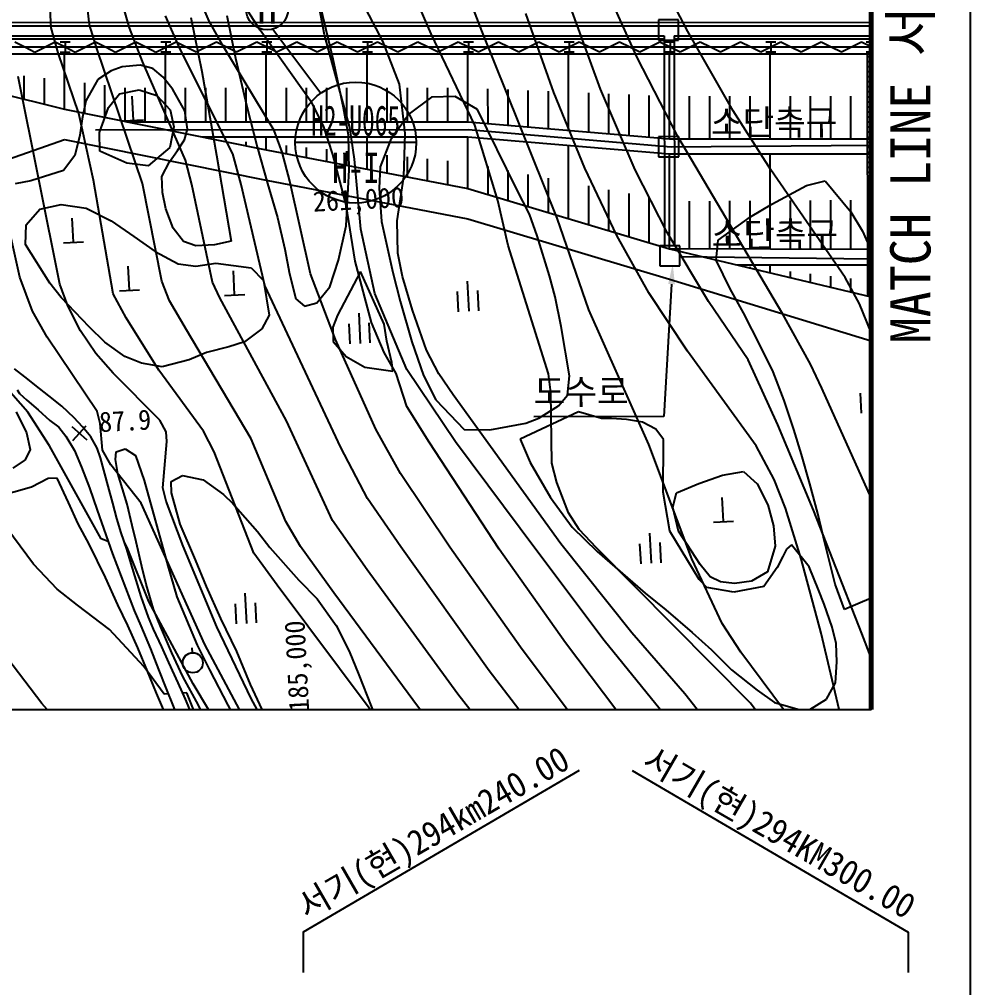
# Model space of a CAD drawing. Header units: millimetres. Extents: x 10470 to 11266, y 1103 to 1809.
# Drawn here: x 11171.5 to 11265.9, y 1363.4 to 1459.4 of the extents above; entities that cross this region are included whole.
import ezdxf
from ezdxf.enums import TextEntityAlignment as Align
from ezdxf.xclip import XClip

# ---------------------------------------------------------------- set-up
doc = ezdxf.new("R2010")
doc.units = ezdxf.units.MM
doc.header["$LTSCALE"] = 10
doc.header["$MEASUREMENT"] = 0
doc.header["$XCLIPFRAME"] = 2
doc.linetypes.add('A-CENTR01', pattern=[2, 1.25, -0.25, 0.25, -0.25])
for name, color, linetype in [('TN-MACL', 6, 'A-CENTR01'), ('TN-MANH', 4, 'Continuous'), ('TZ-BASE', 253, 'Continuous'), ('TZ-LEAL', 1, 'Continuous'), ('TZ-LEAT', 3, 'Continuous')]:
    doc.layers.add(name, color=color, linetype=linetype)
doc.layers.add('TX-PAPR', color=2, linetype='Continuous', plot=False)
doc.styles.add('GR', font='GulimChe.ttf')
doc.styles.add('HANA', font='GulimChe.ttf')
doc.styles.add('굴림체', font='GulimChe.ttf')

# ---------------------------------------------------------------- blocks, each defined once
blk = doc.blocks.new('JD-DHFDCHG54DXG3XF')
at = {"layer": 'TZ-BASE'}
for p, q in [((645.78, -8.082, 96), (642.853, 7.089, 96)), ((661.373, -7.7, 99), (657.542, 2.567, 99)), ((622.459, -7.099, 91), (621.657, 0.089, 91)), ((656.374, -7.991, 98), (652.768, 0.301, 98)), ((618.665, -7.399, 90), (618.329, -0.432, 90)), ((651.563, -8.712, 97), (647.981, -1.846, 97)), ((634.342, -6.727, 94), (632.94, -3.434, 94)), ((639.404, -7.634, 95), (637.545, -4.751, 95)), ((676.755, -10.29, 102), (673.928, -3.972, 102)), ((626.436, -7.392, 92), (625.831, -5.359, 92)), ((646.639, -10.519, 96.048), (645.452, -5.51, 96.048)), ((681.82, -7.762, 103), (680.288, -4.864, 103)), ((631.453, -9.527, 93), (630.004, -6.212, 93)), ((632.539, -6.371, 93.062), (632.877, -8.159, 93.062)), ((636.11, -6.182, 96.048), (636.948, -10.417, 96.048)), ((668.536, -13.81, 100), (665.745, -5.991, 100)), ((673.16, -13.47, 101), (670.36, -5.789, 101)), ((680.901, -6.614), (678.901, -6.617)), ((678.901, -6.617), (678.904, -8.617)), ((680.904, -8.614), (680.901, -6.614)), ((700, -6.884), (494.349, -6.895)), ((591.514, -7.195), (700, -7.191)), ((619.357, -9.882, 90), (618.665, -7.399, 90)), ((623.191, -9.463, 91), (622.459, -7.099, 91)), ((627.741, -10.728, 92), (626.436, -7.392, 92)), ((635.807, -9.322, 94), (634.342, -6.727, 94)), ((644.527, -14.841, 95), (639.404, -7.634, 95)), ((591.514, -8.195), (679.477, -8.192)), ((591.514, -8.495), (679.477, -8.492)), ((632.877, -8.159, 93.062), (633.629, -11.716, 93.062)), ((648.306, -17.281, 96), (645.78, -8.082, 96)), ((660.688, -17.057, 98), (656.374, -7.991, 98)), ((668.846, -26.258, 99), (661.373, -7.7, 99)), ((678.904, -8.617), (680.904, -8.614)), ((679.477, -8.192), (679.511, -29.011)), ((680.477, -8.192), (700, -8.191)), ((680.477, -8.192), (680.511, -29.009)), ((680.477, -8.492), (700, -8.491)), ((686.328, -15.628, 103), (681.82, -7.762, 103)), ((615.055, -8.799), (616.055, -9.299)), ((616.055, -9.299), (617.055, -9.798)), ((617.055, -9.798), (619.055, -8.798)), ((619.055, -8.798), (620.055, -9.298)), ((619.555, -8.798), (620.555, -8.798)), ((620.055, -8.798), (620.055, -9.798)), ((620.055, -9.298), (621.055, -9.797)), ((621.055, -9.797), (623.055, -8.797)), ((623.055, -8.797), (624.055, -9.297)), ((627.732, -22.826, 91), (623.191, -9.463, 91)), ((624.055, -9.297), (625.055, -9.797)), ((625.055, -9.797), (627.055, -8.796)), ((627.055, -8.796), (628.055, -9.296)), ((628.055, -9.296), (629.055, -9.796)), ((629.055, -9.796), (631.055, -8.795)), ((629.555, -8.795), (630.555, -8.795)), ((630.055, -8.795), (630.055, -9.795)), ((631.055, -8.795), (632.055, -9.295)), ((636.704, -19.883, 93), (631.453, -9.527, 93)), ((632.055, -9.295), (633.055, -9.795)), ((633.055, -9.795), (635.055, -8.794)), ((635.055, -8.794), (636.055, -9.294)), ((640.776, -17.581, 94), (635.807, -9.322, 94)), ((636.055, -9.294), (637.055, -9.794)), ((637.055, -9.794), (639.055, -8.793)), ((639.055, -8.793), (640.055, -9.293)), ((639.555, -8.793), (640.555, -8.793)), ((640.055, -8.793), (640.055, -9.793)), ((640.055, -9.293), (641.055, -9.793)), ((641.055, -9.793), (643.055, -8.792)), ((643.055, -8.792), (644.055, -9.292)), ((644.055, -9.292), (645.055, -9.792)), ((645.055, -9.792), (647.055, -8.791)), ((647.055, -8.791), (648.055, -9.291)), ((648.055, -9.291), (649.055, -9.791)), ((649.055, -9.791), (651.055, -8.79)), ((649.555, -8.791), (650.555, -8.791)), ((650.055, -8.791), (650.055, -9.791)), ((651.055, -8.79), (652.055, -9.29)), ((653.23, -12.977, 97), (651.563, -8.712, 97)), ((652.055, -9.29), (653.055, -9.79)), ((653.055, -9.79), (655.055, -8.789)), ((655.055, -8.789), (656.055, -9.289)), ((656.055, -9.289), (657.055, -9.789)), ((657.055, -9.789), (659.055, -8.789)), ((659.055, -8.789), (660.055, -9.288)), ((659.555, -8.788), (660.555, -8.788)), ((660.055, -8.788), (660.055, -9.788)), ((660.055, -9.288), (661.055, -9.788)), ((661.055, -9.788), (663.055, -8.788)), ((663.055, -8.788), (664.055, -9.287)), ((664.055, -9.287), (665.055, -9.787)), ((665.055, -9.787), (667.055, -8.787)), ((667.055, -8.787), (668.055, -9.286)), ((668.055, -9.286), (669.055, -9.786)), ((669.055, -9.786), (671.055, -8.786)), ((669.555, -8.786), (670.555, -8.786)), ((670.055, -8.786), (670.055, -9.786)), ((671.055, -8.786), (672.055, -9.285)), ((672.055, -9.285), (673.055, -9.785)), ((673.055, -9.785), (675.055, -8.785)), ((675.055, -8.785), (676.055, -9.285)), ((676.055, -9.285), (677.055, -9.784)), ((677.055, -9.784), (679.055, -8.784)), ((679.055, -8.784), (680.055, -9.284)), ((679.555, -8.784), (680.555, -8.783)), ((680.055, -8.784), (680.055, -9.784)), ((680.055, -9.284), (681.055, -9.783)), ((681.055, -9.783), (683.055, -8.783)), ((683.055, -8.783), (684.055, -9.283)), ((684.055, -9.283), (685.055, -9.782)), ((685.055, -9.782), (687.055, -8.782)), ((687.055, -8.782), (688.055, -9.282)), ((688.055, -9.282), (689.055, -9.781)), ((689.055, -9.781), (691.055, -8.781)), ((689.555, -8.781), (690.555, -8.781)), ((690.055, -8.781), (690.055, -9.781)), ((691.055, -8.781), (692.055, -9.281)), ((692.055, -9.281), (693.055, -9.781)), ((693.055, -9.781), (695.055, -8.78)), ((695.055, -8.78), (696.055, -9.28)), ((696.055, -9.28), (697.055, -9.78)), ((697.055, -9.78), (699.055, -8.779)), ((699.055, -8.779), (700.055, -9.279)), ((699.495, -8.779), (700, -8.779)), ((699.995, -8.779), (699.995, -9.779)), ((598.884, -9.995), (700, -9.986)), ((600.001, -10.465), (620.001, -15.474)), ((621.401, -15.902, 90), (619.357, -9.882, 90)), ((619.555, -9.798), (620.555, -9.798)), ((620.001, -15.474), (620, -9.994)), ((629.555, -9.795), (630.555, -9.795)), ((630.001, -16.724), (630, -9.994)), ((636.948, -10.417, 96.048), (638.081, -15.2, 96.048)), ((639.555, -9.793), (640.555, -9.793)), ((640.001, -16.723), (640, -9.993)), ((647.678, -15.319, 96.048), (646.639, -10.519, 96.048)), ((649.555, -9.791), (650.555, -9.791)), ((650.001, -16.723), (650, -9.993)), ((659.555, -9.788), (660.555, -9.788)), ((660.001, -16.723), (660, -9.993)), ((669.555, -9.786), (670.555, -9.786)), ((670.001, -17.557), (670, -9.992)), ((680.846, -18.186, 102), (676.755, -10.29, 102)), ((679.555, -9.784), (680.555, -9.783)), ((680.001, -18.392), (680, -9.992)), ((689.555, -9.781), (690.555, -9.781)), ((690.001, -18.392), (690, -9.992)), ((699.495, -9.779), (700, -9.779)), ((699.594, -9.991), (699.634, -33.994)), ((699.595, -10.226), (700, -10.226)), ((625.708, -11.277, 93.062), (624.614, -11.659, 93.062)), ((627.512, -11.107, 93.062), (625.708, -11.277, 93.062)), ((628.748, -11.421, 93.062), (627.512, -11.107, 93.062)), ((632.002, -20.53, 92), (627.741, -10.728, 92)), ((629.791, -12.296, 93.062), (628.748, -11.421, 93.062)), ((699.596, -10.726), (700, -10.726)), ((699.597, -11.226), (700, -11.226)), ((619.53, -32.826, 89), (615.4, -12.236, 89)), ((616.001, -14.472), (616, -12.148)), ((618.001, -14.973), (618, -12.387)), ((624.614, -11.659, 93.062), (623.309, -12.529, 93.062)), ((630.755, -13.509, 93.062), (629.791, -12.296, 93.062)), ((633.629, -11.716, 93.062), (635.082, -20.015, 93.062)), ((699.597, -11.726), (700, -11.726)), ((699.598, -12.226), (700, -12.226)), ((622.001, -15.878), (622, -12.863)), ((623.309, -12.529, 93.062), (622.103, -14.638, 93.062)), ((624.001, -16.282), (624, -13.101)), ((626.001, -16.686), (626, -13.34)), ((628.001, -16.724), (628, -13.349)), ((632.001, -16.724), (632, -13.359)), ((634.001, -16.723), (634, -13.359)), ((636.001, -16.723), (636, -13.358)), ((638.001, -16.723), (638, -13.358)), ((642.001, -16.723), (642, -13.358)), ((644.001, -16.723), (644, -13.358)), ((646.001, -16.723), (646, -13.358)), ((648.001, -16.723), (648, -13.358)), ((652.001, -16.723), (652, -13.358)), ((653.794, -17.879, 97), (653.23, -12.977, 97)), ((654.001, -16.723), (654, -13.358)), ((656.001, -16.723), (656, -13.358)), ((658.001, -16.723), (658, -13.358)), ((662.001, -16.89), (662, -13.441)), ((699.599, -12.726), (700, -12.726)), ((699.6, -13.226), (700, -13.226)), ((615.577, -32.137, 88), (611.563, -14.284, 88)), ((624.351, -15.307, 91.045), (625.436, -13.948, 91.045)), ((625.436, -13.948, 91.045), (627.412, -13.555, 91.045)), ((626.835, -16.573, 92.942), (626.71, -14.176, 92.942)), ((627.412, -13.555, 91.045), (629.153, -14.099, 91.045)), ((629.153, -14.099, 91.045), (630.471, -15.521, 91.045)), ((631.935, -15.624, 93.062), (630.755, -13.509, 93.062)), ((656.404, -14.265, 97.983), (654.189, -15.913, 97.983)), ((658.753, -14.214, 97.983), (656.404, -14.265, 97.983)), ((660.974, -15.514, 97.983), (658.753, -14.214, 97.983)), ((664.001, -17.056), (664, -13.525)), ((666.001, -17.223), (666, -13.608)), ((668.001, -17.39), (668, -13.691)), ((671.602, -21.307, 100), (668.536, -13.81, 100)), ((672.001, -17.724), (672, -13.858)), ((676.604, -21.485, 101), (673.16, -13.47, 101)), ((674.001, -17.891), (674, -13.942)), ((676.001, -18.058), (676, -14.025)), ((678.001, -18.225), (678.001, -14.109)), ((682.001, -18.392), (682.001, -14.192)), ((684.001, -18.392), (684.001, -14.192)), ((686.001, -18.392), (686.001, -14.192)), ((688.001, -18.392), (688.001, -14.192)), ((692.001, -18.392), (692.001, -14.192)), ((694.001, -18.391), (694.001, -14.192)), ((696.001, -18.391), (696.001, -14.191)), ((698.001, -18.391), (698.001, -14.191)), ((699.601, -13.726), (700, -13.726)), ((699.601, -14.226), (700, -14.226)), ((622.103, -14.638, 93.062), (621.746, -16.419, 93.062)), ((623.461, -17.777, 91.045), (624.351, -15.307, 91.045)), ((638.081, -15.2, 96.048), (639.11, -19.212, 96.048)), ((645.689, -17.121, 95), (644.527, -14.841, 95)), ((648.175, -18.048, 96.048), (647.678, -15.319, 96.048)), ((699.602, -14.726), (700, -14.726)), ((699.603, -15.226), (700, -15.226)), ((620.001, -15.474), (640.001, -19.513)), ((622.873, -22.511, 90), (621.401, -15.902, 90)), ((630.471, -15.521, 91.045), (630.829, -17.216, 91.045)), ((632.179, -17.449, 93.062), (631.935, -15.624, 93.062)), ((654.189, -15.913, 97.983), (652.322, -18.542, 97.983)), ((664.817, -23.369, 97.983), (660.974, -15.514, 97.983)), ((690.065, -21.487, 103), (686.328, -15.628, 103)), ((699.604, -15.726), (700, -15.726)), ((699.605, -16.226), (700, -16.226)), ((621.746, -16.419, 93.062), (621.523, -18.032, 93.062)), ((625.837, -16.625, 92.942), (627.834, -16.521, 92.942)), ((626.189, -16.724), (660.001, -16.723)), ((630.829, -17.216, 91.045), (630.432, -19.259, 91.045)), ((646.607, -19.975, 95), (645.689, -17.121, 95)), ((648.746, -20.434, 96), (648.306, -17.281, 96)), ((660.001, -16.723), (680.001, -18.392)), ((662.988, -24.525, 98), (660.688, -17.057, 98)), ((699.606, -16.726), (700, -16.726)), ((699.606, -17.226), (700, -17.226)), ((621.523, -18.032, 93.062), (621.014, -20.055, 93.062)), ((623.052, -17.527), (660.022, -17.466)), ((623.498, -19.618, 91.045), (623.461, -17.777, 91.045)), ((631.887, -18.516, 93.062), (632.179, -17.449, 93.062)), ((633.615, -18.224), (660.001, -18.223)), ((634.001, -18.301), (634.001, -18.223)), ((640.001, -19.513), (640.001, -18.223)), ((641.576, -19.743, 94), (640.776, -17.581, 94)), ((648.234, -21.486, 96.048), (648.175, -18.048, 96.048)), ((650.001, -21.428), (650.001, -18.223)), ((653.661, -22.16, 97), (653.794, -17.879, 97)), ((660.001, -23.343), (660.001, -18.223)), ((660.001, -18.223), (680.001, -19.892)), ((660.022, -17.466), (680.154, -19.212)), ((680.92, -18.191), (678.92, -18.194)), ((678.92, -18.194), (678.924, -20.194)), ((691.25, -35.794, 102), (680.846, -18.186, 102)), ((680.923, -20.191), (680.92, -18.191)), ((699.607, -17.726), (700, -17.726)), ((699.608, -18.226), (700, -18.226)), ((601.923, -24.804), (620.001, -18.474)), ((601.923, -24.804), (620.001, -18.474)), ((620.001, -18.474), (640.001, -22.513)), ((620.001, -18.474), (640.001, -22.513)), ((631.218, -19.58, 93.062), (631.887, -18.516, 93.062)), ((636.001, -18.705), (636.001, -18.525)), ((638.001, -19.109), (638.001, -18.697)), ((642.001, -19.896), (642.001, -19.06)), ((652.322, -18.542, 97.983), (651.298, -21.199, 97.983)), ((670.001, -26.327), (670.001, -19.057)), ((680.001, -18.392), (700, -18.391)), ((680.154, -19.212), (700, -19.044)), ((699.609, -18.726), (700, -18.726)), ((621.014, -20.055, 93.062), (619.89, -21.546, 93.062)), ((626.171, -20.83, 91.045), (623.498, -19.618, 91.045)), ((630.432, -19.259, 91.045), (628.291, -21.096, 91.045)), ((630.398, -20.679, 93.062), (631.218, -19.58, 93.062)), ((635.082, -20.015, 93.062), (636.514, -28.557, 93.062)), ((637.513, -22.948, 93), (636.704, -19.883, 93)), ((639.11, -19.212, 96.048), (640.143, -22.848, 96.048)), ((640.001, -19.513), (660.001, -23.343)), ((642.344, -22.592, 94), (641.576, -19.743, 94)), ((644.001, -20.279), (644.001, -19.251)), ((646.001, -20.662), (646.001, -19.443)), ((647.929, -24.948, 95), (646.607, -19.975, 95)), ((648.001, -21.045), (648.001, -19.634)), ((652.001, -21.811), (652.001, -20.017)), ((680.001, -19.892), (700, -19.891)), ((680.001, -29.312), (680.001, -19.892)), ((690.001, -29.342), (690.001, -19.892)), ((699.61, -19.226), (700, -19.226)), ((699.611, -19.726), (700, -19.726)), ((628.291, -21.096, 91.045), (626.171, -20.83, 91.045)), ((629.65, -22.137, 93.062), (630.398, -20.679, 93.062)), ((632.617, -22.94, 92), (632.002, -20.53, 92)), ((649.386, -27.367, 96), (648.746, -20.434, 96)), ((654.001, -22.194), (654.001, -20.208)), ((656.001, -22.577), (656.001, -20.4)), ((658.001, -22.96), (658.001, -20.591)), ((678.924, -20.194), (680.923, -20.191)), ((699.611, -20.226), (700, -20.226)), ((699.612, -20.726), (700, -20.726)), ((619.89, -21.546, 93.062), (616.667, -22.584, 93.062)), ((647.931, -27.042, 96.048), (648.234, -21.486, 96.048)), ((651.298, -21.199, 97.983), (651.219, -23.283, 97.983)), ((662.001, -23.939), (662.001, -21.165)), ((664.001, -24.536), (664.001, -21.546)), ((666.001, -25.133), (666.001, -21.928)), ((674.776, -27.993, 100), (671.602, -21.307, 100)), ((679.772, -27.702, 101), (676.604, -21.485, 101)), ((697.422, -32.145, 103), (690.065, -21.487, 103)), ((699.613, -21.226), (700, -21.226)), ((699.614, -21.726), (700, -21.726)), ((616.667, -22.584, 93.062), (615.087, -22.885, 93.062)), ((624.81, -33.794, 90), (622.873, -22.511, 90)), ((629.64, -32.523, 91), (627.732, -22.826, 91)), ((629.71, -23.715, 93.062), (629.65, -22.137, 93.062)), ((634.663, -32.637, 92), (632.617, -22.94, 92)), ((639.867, -32.936, 93), (637.513, -22.948, 93)), ((640.001, -22.513), (660.001, -26.343)), ((640.001, -22.513), (660.001, -26.343)), ((640.143, -22.848, 96.048), (641.122, -26.219, 96.048)), ((644.395, -31.808, 94), (642.344, -22.592, 94)), ((653.001, -26.552, 97), (653.661, -22.16, 97)), ((668.001, -25.73), (668.001, -22.31)), ((690.139, -24.872, 102.152), (693.577, -23.03, 102.152)), ((693.577, -23.03, 102.152), (695.441, -22.581, 102.152)), ((695.441, -22.581, 102.152), (698.002, -25.649, 102.152)), ((699.615, -22.226), (700, -22.226)), ((699.616, -22.726), (700, -22.726)), ((630.05, -25.333, 93.062), (629.71, -23.715, 93.062)), ((651.219, -23.283, 97.983), (651.429, -26.59, 97.983)), ((660.001, -23.343), (680.001, -29.312)), ((666.106, -25.88, 97.983), (664.817, -23.369, 97.983)), ((672.001, -26.924), (672.001, -23.074)), ((674.001, -27.521), (674.001, -23.456)), ((676.001, -28.118), (676.001, -23.838)), ((699.616, -23.226), (700, -23.226)), ((699.617, -23.726), (700, -23.726)), ((617.558, -25.398, 88.716), (619.666, -24.912, 88.716)), ((619.666, -24.912, 88.716), (622.143, -25.277, 88.716)), ((648.823, -30.546, 95), (647.929, -24.948, 95)), ((663.994, -28.969, 98), (662.988, -24.525, 98)), ((678.001, -28.715), (678.001, -24.22)), ((682.001, -29.318), (682.001, -24.588)), ((684.001, -29.324), (684.001, -24.574)), ((686.001, -29.33), (686.001, -24.561)), ((688.001, -29.336), (688.001, -24.547)), ((688.023, -26.127, 102.152), (690.139, -24.872, 102.152)), ((692.001, -29.347), (692.001, -24.52)), ((694.001, -29.353), (694.001, -24.506)), ((696.001, -29.359), (696.001, -24.492)), ((698.001, -29.365), (698.001, -24.478)), ((699.618, -24.226), (700, -24.226)), ((699.619, -24.726), (700, -24.726)), ((616.19, -26.923, 88.716), (617.558, -25.398, 88.716)), ((622.143, -25.277, 88.716), (624.609, -26.524, 88.716)), ((630.762, -27.276, 93.062), (630.05, -25.333, 93.062)), ((666.872, -28.029, 97.983), (666.106, -25.88, 97.983)), ((698.002, -25.649, 102.152), (699.146, -27.577, 102.152)), ((699.62, -25.226), (700, -25.226)), ((699.62, -25.726), (700, -25.726)), ((620.886, -28.663, 90.181), (620.761, -26.266, 90.181)), ((624.609, -26.524, 88.716), (626.884, -28.106, 88.716)), ((641.122, -26.219, 96.048), (641.84, -29.364, 96.048)), ((651.429, -26.59, 97.983), (652.56, -31.673, 97.983)), ((653.046, -29.731, 97), (653.001, -26.552, 97)), ((660.001, -26.343), (680.002, -32.312)), ((660.001, -26.343), (680.002, -32.312)), ((672.006, -35.356, 99), (668.846, -26.258, 99)), ((684.824, -28.46, 102.152), (688.023, -26.127, 102.152)), ((699.621, -26.226), (700, -26.226)), ((699.622, -26.726), (700, -26.726)), ((616.131, -28.876, 88.716), (616.19, -26.923, 88.716)), ((631.799, -28.583, 93.062), (630.762, -27.276, 93.062)), ((647.163, -30.453, 96.048), (647.931, -27.042, 96.048)), ((650.77, -33.756, 96), (649.386, -27.367, 96)), ((683.873, -34.535, 101), (679.772, -27.702, 101)), ((699.146, -27.577, 102.152), (700, -29.5, 102.152)), ((699.623, -27.226), (700, -27.226)), ((699.624, -27.726), (700, -27.726)), ((619.887, -28.715, 90.181), (621.884, -28.611, 90.181)), ((626.884, -28.106, 88.716), (628.991, -29.574, 88.716)), ((633.016, -29.028, 93.062), (631.799, -28.583, 93.062)), ((636.514, -28.557, 93.062), (634.858, -28.934, 93.062)), ((668.108, -32.005, 97.983), (666.872, -28.029, 97.983)), ((677.946, -33.675, 100), (674.776, -27.993, 100)), ((684.635, -30.431, 102.152), (684.824, -28.46, 102.152)), ((699.625, -28.226), (700, -28.226)), ((699.625, -28.726), (700, -28.726)), ((618.533, -32.714, 88.716), (616.131, -28.876, 88.716)), ((628.991, -29.574, 88.716), (631.269, -30.819, 88.716)), ((634.858, -28.934, 93.062), (633.016, -29.028, 93.062)), ((641.84, -29.364, 96.048), (642.303, -31.791, 96.048)), ((653.517, -32.055, 97), (653.046, -29.731, 97)), ((668.006, -41.722, 98), (663.994, -28.969, 98)), ((681.04, -29.008), (679.04, -29.011)), ((679.04, -29.011), (679.043, -31.011)), ((700, -29.371), (680.001, -29.312)), ((680.001, -29.312), (700, -34.081)), ((681.043, -31.008), (681.04, -29.008)), ((699.626, -29.226), (700, -29.226)), ((699.627, -29.726), (700, -29.726)), ((633.032, -31.026, 88.716), (634.99, -30.727, 88.716)), ((634.99, -30.727, 88.716), (638.497, -31.196, 88.716)), ((646.309, -33.092, 96.048), (647.163, -30.453, 96.048)), ((650.46, -36.636, 95), (648.823, -30.546, 95)), ((681.041, -30.066), (700, -30.307)), ((686.013, -33.282, 102.152), (684.635, -30.431, 102.152)), ((699.628, -30.226), (700, -30.226)), ((699.629, -30.726), (700, -30.726)), ((626.433, -33.436, 90.181), (626.308, -31.039, 90.181)), ((631.269, -30.819, 88.716), (633.032, -31.026, 88.716)), ((636.872, -33.883, 93.055), (636.747, -31.487, 93.055)), ((638.497, -31.196, 88.716), (639.742, -32.449, 88.716)), ((649.349, -31.564, 95.691), (647.069, -35.879, 95.691)), ((651.699, -36.773, 95.691), (649.349, -31.564, 95.691)), ((652.56, -31.673, 97.983), (653.3, -34.517, 97.983)), ((679.043, -31.011), (681.043, -31.008)), ((686.668, -30.902), (700, -30.901)), ((688.001, -31.22), (688.001, -31.085)), ((690.001, -31.697), (690.001, -30.902)), ((692.001, -32.173), (692.001, -31.554)), ((699.63, -31.226), (700, -31.226)), ((616.83, -35.484, 88), (615.577, -32.137, 88)), ((630.394, -34.469, 91), (629.64, -32.523, 91)), ((635.397, -34.183, 92), (634.663, -32.637, 92)), ((639.742, -32.449, 88.716), (640.307, -35.892, 88.716)), ((642.303, -31.791, 96.048), (642.954, -34.259, 96.048)), ((646.882, -38.314, 94), (644.395, -31.808, 94)), ((654.496, -35.403, 97), (653.517, -32.055, 97)), ((659.932, -32.507, 96.856), (660.089, -35.503, 96.856)), ((668.65, -34.076, 97.983), (668.108, -32.005, 97.983)), ((680.002, -32.312), (700, -38.431)), ((680.002, -32.312), (700, -38.431)), ((694.001, -32.65), (694.001, -31.788)), ((696.001, -33.127), (696.001, -32.023)), ((698.841, -34.77, 103), (697.422, -32.145, 103)), ((698.001, -33.604), (698.001, -32.257)), ((699.63, -31.726), (700, -31.726)), ((699.631, -32.226), (700, -32.226)), ((619.664, -34.135, 88.716), (618.533, -32.714, 88.716)), ((620.339, -34.983, 89), (619.53, -32.826, 89)), ((625.435, -33.488, 90.181), (627.432, -33.384, 90.181)), ((647.401, -49.028, 93), (639.867, -32.936, 93)), ((645.034, -34.675, 96.048), (646.309, -33.092, 96.048)), ((659.09, -35.555, 96.856), (658.986, -33.558, 96.856)), ((661.087, -35.451, 96.856), (660.983, -33.453, 96.856)), ((687.359, -35.662, 102.152), (686.013, -33.282, 102.152)), ((699.632, -32.726), (700, -32.726)), ((699.633, -33.226), (700, -33.226)), ((622.451, -37.039, 88.716), (619.664, -34.135, 88.716)), ((626.101, -36.166, 90), (624.81, -33.794, 90)), ((632.085, -37.347, 91), (630.394, -34.469, 91)), ((642.007, -46.359, 92), (635.397, -34.183, 92)), ((635.873, -33.935, 93.055), (637.87, -33.831, 93.055)), ((642.954, -34.259, 96.048), (643.791, -35, 96.048)), ((653.938, -41.296, 96), (650.77, -33.756, 96)), ((653.3, -34.517, 97.983), (654.441, -38.53, 97.983)), ((669.258, -37.032, 97.983), (668.65, -34.076, 97.983)), ((681.783, -39.476, 100), (677.946, -33.675, 100)), ((687.802, -40.324, 101), (683.873, -34.535, 101)), ((699.634, -33.726), (700, -33.726)), ((618.29, -38.072, 88), (616.83, -35.484, 88)), ((621.59, -37.443, 89), (620.339, -34.983, 89)), ((643.791, -35, 96.048), (645.034, -34.675, 96.048)), ((655.914, -39.349, 97), (654.496, -35.403, 97)), ((677.966, -48.719, 99), (672.006, -35.356, 99)), ((700, -37.603, 103), (698.841, -34.77, 103)), ((629.346, -41.356, 90), (626.101, -36.166, 90)), ((640.307, -35.892, 88.716), (639.579, -37.237, 88.716)), ((647.069, -35.879, 95.691), (646.606, -37.096, 95.691)), ((649.174, -35.7, 95.973), (649.331, -38.696, 95.973)), ((689.016, -38.966, 102.152), (687.359, -35.662, 102.152)), ((693.997, -40.745, 102), (691.25, -35.794, 102)), ((623.105, -39.687, 89), (621.59, -37.443, 89)), ((623.994, -38.557, 88.716), (622.451, -37.039, 88.716)), ((638.521, -48.169, 91), (632.085, -37.347, 91)), ((639.579, -37.237, 88.716), (637.838, -38.533, 88.716)), ((646.606, -37.096, 95.691), (646.628, -38.505, 95.691)), ((648.332, -38.748, 95.973), (648.228, -36.751, 95.973)), ((650.329, -38.644, 95.973), (650.225, -36.647, 95.973)), ((651.693, -39.583, 95), (650.46, -36.636, 95)), ((651.962, -38.467, 95.691), (651.699, -36.773, 95.691)), ((670.07, -41.905, 97.983), (669.258, -37.032, 97.983)), ((623.224, -45.456, 88), (618.29, -38.072, 88)), ((650.884, -47.194, 94), (646.882, -38.314, 94)), ((625.989, -39.987, 88.716), (623.994, -38.557, 88.716)), ((636.292, -39.043, 88.716), (634.07, -39.583, 88.716)), ((637.838, -38.533, 88.716), (636.292, -39.043, 88.716)), ((646.628, -38.505, 95.691), (647.946, -40.002, 95.691)), ((652.467, -40.575, 95.691), (651.962, -38.467, 95.691)), ((654.441, -38.53, 97.983), (655.59, -41.866, 97.983)), ((657.111, -41.711, 97), (655.914, -39.349, 97)), ((690.284, -41.515, 102.152), (689.016, -38.966, 102.152)), ((624.822, -41.65, 89), (623.105, -39.687, 89)), ((627.635, -40.642, 88.716), (625.989, -39.987, 88.716)), ((634.07, -39.583, 88.716), (632.372, -40.336, 88.716)), ((647.946, -40.002, 95.691), (649.794, -41.054, 95.691)), ((652.904, -41.673, 95), (651.693, -39.583, 95)), ((688.611, -48.85, 100), (681.783, -39.476, 100)), ((690.755, -46.77, 101), (687.802, -40.324, 101)), ((616.05, -42.024, 110.071), (615.044, -41.225, 110.071)), ((629.697, -41.021, 88.716), (627.635, -40.642, 88.716)), ((632.372, -40.336, 88.716), (629.697, -41.021, 88.716)), ((649.794, -41.054, 95.691), (652.551, -41.44, 95.691)), ((652.551, -41.44, 95.691), (652.467, -40.575, 95.691)), ((695.098, -43.128, 102), (693.997, -40.745, 102)), ((616.357, -45.511, 87), (612.64, -41.304, 87)), ((617.521, -43.166, 110.071), (616.05, -42.024, 110.071)), ((629.449, -46.319, 89), (624.822, -41.65, 89)), ((633.777, -47.386, 90), (629.346, -41.356, 90)), ((653.962, -44.943, 95), (652.904, -41.673, 95)), ((658.781, -48.44, 96), (653.938, -41.296, 96)), ((655.59, -41.866, 97.983), (656.841, -44.284, 97.983)), ((658.56, -43.802, 97), (657.111, -41.711, 97)), ((668.223, -43.567, 98), (668.006, -41.722, 98)), ((669.882, -43.819, 97.983), (670.07, -41.905, 97.983)), ((691.382, -44.344, 102.152), (690.284, -41.515, 102.152)), ((618.453, -43.908, 110.071), (617.521, -43.166, 110.071)), ((700, -54.005, 102), (695.098, -43.128, 102)), ((699.89, -42.579, 103.411), (700, -44.686, 103.411)), ((615.285, -43.293, 85.561), (615.526, -43.653, 85.561)), ((615.526, -43.653, 85.561), (616.27, -44.318, 85.561)), ((619.72, -44.918, 110.071), (618.453, -43.908, 110.071)), ((669.239, -58.575, 97), (658.56, -43.802, 97)), ((668.342, -50.559, 98), (668.223, -43.567, 98)), ((669.007, -44.88, 97.983), (669.882, -43.819, 97.983)), ((699.048, -45.627, 103.411), (698.943, -43.63, 103.411)), ((616.27, -44.318, 85.561), (617.387, -45.287, 85.561)), ((620.966, -46.076, 110.071), (619.72, -44.918, 110.071)), ((656.168, -48.478, 95), (653.962, -44.943, 95)), ((656.841, -44.284, 97.983), (659.647, -47.225, 97.983)), ((667.059, -46.1, 97.983), (669.007, -44.88, 97.983)), ((692.347, -47.246, 102.152), (691.382, -44.344, 102.152)), ((615.188, -45.49, 86.612), (616.236, -47.567, 86.612)), ((618.498, -48.85, 87), (616.357, -45.511, 87)), ((617.387, -45.287, 85.561), (618.522, -46.332, 85.561)), ((621.764, -46.967, 110.071), (620.966, -46.076, 110.071)), ((623.522, -46.65, 88), (623.224, -45.456, 88)), ((670.991, -45.484, 98.321), (665.197, -48.184, 98.321)), ((673.257, -46.127, 98.321), (670.991, -45.484, 98.321)), ((618.522, -46.332, 85.561), (619.416, -46.999, 85.561)), ((619.416, -46.999, 85.561), (620.139, -47.89, 85.561)), ((620.734, -46.927, 87.937), (622.22, -48.265, 87.937)), ((620.808, -48.339, 87.937), (622.146, -46.853, 87.937)), ((622.599, -47.972, 110.071), (621.764, -46.967, 110.071)), ((623.77, -49.278, 88), (623.522, -46.65, 88)), ((630.062, -47.45, 89), (629.449, -46.319, 89)), ((646.592, -56.253, 92), (642.007, -46.359, 92)), ((662.182, -47.251, 97.983), (665.739, -46.593, 97.983)), ((665.739, -46.593, 97.983), (667.059, -46.1, 97.983)), ((674.234, -46.137, 98.321), (673.257, -46.127, 98.321)), ((675.754, -46.228, 98.321), (674.234, -46.137, 98.321)), ((677.31, -46.508, 98.321), (675.754, -46.228, 98.321)), ((678.655, -47.197, 98.321), (677.31, -46.508, 98.321)), ((694.279, -55.216, 101), (690.755, -46.77, 101)), ((616.236, -47.567, 86.612), (616.594, -49.205, 86.612)), ((620.139, -47.89, 85.561), (620.97, -49.307, 85.561)), ((623.226, -49.087, 110.071), (622.599, -47.972, 110.071)), ((630.15, -48.428, 89), (630.062, -47.45, 89)), ((634.824, -49.459, 90), (633.777, -47.386, 90)), ((653.331, -51.611, 94), (650.884, -47.194, 94)), ((659.647, -47.225, 97.983), (662.182, -47.251, 97.983)), ((679.396, -48.238, 98.321), (678.655, -47.197, 98.321)), ((693.111, -49.696, 102.152), (692.347, -47.246, 102.152)), ((623.64, -58.086, 87), (618.498, -48.85, 87)), ((629.758, -53.014, 89), (630.15, -48.428, 89)), ((641.947, -56.342, 91), (638.521, -48.169, 91)), ((663.114, -59.108, 95), (656.168, -48.478, 95)), ((666.738, -59.12, 96), (658.781, -48.44, 96)), ((665.197, -48.184, 98.321), (666.168, -50.504, 98.321)), ((682.204, -60.055, 99), (677.966, -48.719, 99)), ((679.414, -50.098, 98.321), (679.396, -48.238, 98.321)), ((690.391, -52.177, 100), (688.611, -48.85, 100)), ((616.594, -49.205, 86.612), (616.076, -50.251, 86.612)), ((620.97, -49.307, 85.561), (621.685, -50.968, 85.561)), ((623.574, -50.029, 110.071), (623.226, -49.087, 110.071)), ((624.573, -50.734, 88), (623.77, -49.278, 88)), ((625.056, -50.206, 87.559), (625.102, -49.455, 87.559)), ((625.102, -49.455, 87.559), (626.025, -49.165, 87.559)), ((626.025, -49.165, 87.559), (627.033, -49.795, 87.559)), ((627.033, -49.795, 87.559), (627.908, -52.283, 87.559)), ((638.788, -59.5, 90), (634.824, -49.459, 90)), ((650.058, -54.081, 93), (647.401, -49.028, 93)), ((693.925, -52.616, 102.152), (693.111, -49.696, 102.152)), ((616.076, -50.251, 86.612), (614.866, -51.083, 86.612)), ((624.333, -52.836, 110.071), (623.574, -50.029, 110.071)), ((627.611, -54.533, 88), (624.573, -50.734, 88)), ((625.286, -51.599, 87.559), (625.056, -50.206, 87.559)), ((666.168, -50.504, 98.321), (668.197, -53.981, 98.321)), ((668.833, -52.5, 98), (668.342, -50.559, 98)), ((679.378, -51.713, 98.321), (679.414, -50.098, 98.321)), ((621.685, -50.968, 85.561), (622.471, -53.023, 85.561)), ((626.212, -54.632, 87.559), (625.286, -51.599, 87.559)), ((630.574, -52.405, 90.508), (631.707, -51.797, 90.508)), ((631.707, -51.797, 90.508), (633.75, -52.231, 90.508)), ((658.221, -58.889, 94), (653.331, -51.611, 94)), ((679.36, -53.441, 98.321), (679.378, -51.713, 98.321)), ((682.921, -52.586, 99.309), (685.277, -51.747, 99.309)), ((685.277, -51.747, 99.309), (687.329, -51.393, 99.309)), ((687.329, -51.393, 99.309), (688.687, -52.61, 99.309)), ((618.387, -52.108, 83.615), (616.726, -52.936, 83.615)), ((619.271, -52.061, 83.615), (618.387, -52.108, 83.615)), ((620.391, -54.477, 83.615), (619.271, -52.061, 83.615)), ((627.908, -52.283, 87.559), (630.242, -60.76, 87.559)), ((630.619, -53.513, 90.508), (630.574, -52.405, 90.508)), ((633.75, -52.231, 90.508), (635.764, -53.68, 90.508)), ((669.986, -55.502, 98), (668.833, -52.5, 98)), ((680.694, -53.521, 99.309), (682.921, -52.586, 99.309)), ((688.687, -52.61, 99.309), (689.755, -54.706, 99.309)), ((691.518, -55.04, 100), (690.391, -52.177, 100)), ((694.702, -55.573, 102.152), (693.925, -52.616, 102.152)), ((616.726, -52.936, 83.615), (611.621, -54.404, 83.615)), ((622.471, -53.023, 85.561), (623.218, -55.247, 85.561)), ((624.784, -54.531, 110.071), (624.333, -52.836, 110.071)), ((630.08, -54.351, 89), (629.758, -53.014, 89)), ((631.45, -56.621, 90.508), (630.619, -53.513, 90.508)), ((635.764, -53.68, 90.508), (636.693, -54.573, 90.508)), ((680.034, -57.317, 98.321), (679.36, -53.441, 98.321)), ((680.322, -54.945, 99.309), (680.694, -53.521, 99.309)), ((621.365, -56.591, 83.615), (620.391, -54.477, 83.615)), ((625.2, -56.057, 110.071), (624.784, -54.531, 110.071)), ((626.716, -56.76, 87.559), (626.212, -54.632, 87.559)), ((633.914, -68.538, 88), (627.611, -54.533, 88)), ((631.758, -58.789, 89), (630.08, -54.351, 89)), ((636.693, -54.573, 90.508), (639.125, -57.34, 90.508)), ((653.345, -58.883, 93), (650.058, -54.081, 93)), ((668.197, -53.981, 98.321), (670.364, -56.915, 98.321)), ((685.36, -56.368, 100.136), (685.235, -53.972, 100.136)), ((689.755, -54.706, 99.309), (690.333, -56.796, 99.309)), ((623.218, -55.247, 85.561), (624.77, -59.546, 85.561)), ((671.029, -57.164, 98), (669.986, -55.502, 98)), ((680.899, -57.298, 99.309), (680.322, -54.945, 99.309)), ((693.079, -60.057, 100), (691.518, -55.04, 100)), ((699.079, -67.448, 101), (694.279, -55.216, 101)), ((695.459, -58.605, 102.152), (694.702, -55.573, 102.152)), ((616.918, -60.572, 86), (613.597, -56.12, 86)), ((622.452, -58.612, 83.615), (621.365, -56.591, 83.615)), ((625.599, -57.47, 110.071), (625.2, -56.057, 110.071)), ((632.972, -60.168, 90.508), (631.45, -56.621, 90.508)), ((643.388, -58.821, 91), (641.947, -56.342, 91)), ((650.023, -61.164, 92), (646.592, -56.253, 92)), ((684.362, -56.42, 100.136), (686.359, -56.316, 100.136)), ((626.164, -59.11, 110.071), (625.599, -57.47, 110.071)), ((627.112, -58.361, 87.559), (626.716, -56.76, 87.559)), ((639.125, -57.34, 90.508), (640.367, -58.949, 90.508)), ((670.364, -56.915, 98.321), (672.838, -59.345, 98.321)), ((672.753, -58.975, 98), (671.029, -57.164, 98)), ((678.022, -57.508, 98.678), (678.178, -60.503, 98.678)), ((682.932, -62.1, 98.321), (680.034, -57.317, 98.321)), ((681.749, -58.623, 99.309), (680.899, -57.298, 99.309)), ((690.333, -56.796, 99.309), (690.501, -58.789, 99.309)), ((624.313, -58.345, 87), (623.64, -58.086, 87)), ((624.337, -58.346, 87), (624.313, -58.345, 87)), ((625.97, -58.478, 87), (625.946, -58.476, 87)), ((626.215, -58.941, 87), (625.97, -58.478, 87)), ((627.65, -60.827, 87.559), (627.112, -58.361, 87.559)), ((677.18, -60.556, 98.678), (677.075, -58.558, 98.678)), ((679.177, -60.451, 98.678), (679.073, -58.454, 98.678)), ((624.07, -61.916, 83.615), (622.452, -58.612, 83.615)), ((626.619, -60.542, 110.071), (626.164, -59.11, 110.071)), ((628.372, -64.275, 87), (626.215, -58.941, 87)), ((635.101, -66.809, 89), (631.758, -58.789, 89)), ((641.092, -62.678, 90), (638.788, -59.5, 90)), ((640.367, -58.949, 90.508), (643.226, -62.172, 90.508)), ((646.7, -63.444, 91), (643.388, -58.821, 91)), ((662.11, -71.152, 93), (653.345, -58.883, 93)), ((665.22, -68.82, 94), (658.221, -58.889, 94)), ((669.675, -68.4, 95), (663.114, -59.108, 95)), ((673.53, -68.166, 96), (666.738, -59.12, 96)), ((676.264, -67.406, 97), (669.239, -58.575, 97)), ((688.044, -74.38, 98), (672.753, -58.975, 98)), ((672.838, -59.345, 98.321), (677.584, -63.47, 98.321)), ((683.061, -60.627, 99.309), (681.749, -58.623, 99.309)), ((690.501, -58.789, 99.309), (689.74, -61.355, 99.309)), ((691.622, -59.109, 98.321), (691.239, -59.838, 98.321)), ((692.115, -58.664, 98.321), (691.622, -59.109, 98.321)), ((693.858, -60.861, 98.321), (692.115, -58.664, 98.321)), ((696.451, -62.559, 102.152), (695.459, -58.605, 102.152)), ((624.77, -59.546, 85.561), (626.908, -65.185, 85.561)), ((634.071, -62.81, 90.508), (632.972, -60.168, 90.508)), ((685.223, -66.464, 99), (682.204, -60.055, 99)), ((691.239, -59.838, 98.321), (690.683, -60.922, 98.321)), ((695.061, -67.438, 100), (693.079, -60.057, 100)), ((617.734, -74.421, 85), (607.859, -61.405, 85)), ((619.276, -63.057, 86), (616.918, -60.572, 86)), ((627.599, -63.784, 110.071), (626.619, -60.542, 110.071)), ((628.101, -62.559, 87.559), (627.65, -60.827, 87.559)), ((630.242, -60.76, 87.559), (631.15, -63.811, 87.559)), ((659, -73.485, 92), (650.023, -61.164, 92)), ((684.026, -61.839, 99.309), (683.061, -60.627, 99.309)), ((689.74, -61.355, 99.309), (688.134, -62.277, 99.309)), ((690.683, -60.922, 98.321), (689.367, -62.805, 98.321)), ((694.792, -63.125, 98.321), (693.858, -60.861, 98.321)), ((625.281, -64.634, 83.615), (624.07, -61.916, 83.615)), ((643.226, -62.172, 90.508), (645.047, -64.013, 90.508)), ((683.712, -62.896, 98.321), (682.932, -62.1, 98.321)), ((685.053, -62.338, 99.309), (684.026, -61.839, 99.309)), ((686.442, -62.503, 99.309), (685.053, -62.338, 99.309)), ((688.134, -62.277, 99.309), (686.442, -62.503, 99.309)), ((617.817, -79.838, 84), (606.266, -63.33, 84)), ((621.281, -64.666, 86), (619.276, -63.057, 86)), ((628.827, -65.046, 87.559), (628.101, -62.559, 87.559)), ((635.485, -65.979, 90.508), (634.071, -62.81, 90.508)), ((651.854, -77.056, 90), (641.092, -62.678, 90)), ((686.394, -63.375, 98.321), (683.712, -62.896, 98.321)), ((689.367, -62.805, 98.321), (686.394, -63.375, 98.321)), ((695.359, -64.539, 98.321), (694.792, -63.125, 98.321)), ((697.363, -65.067, 102.152), (696.451, -62.559, 102.152)), ((628.329, -65.838, 110.071), (627.599, -63.784, 110.071)), ((632.752, -72.469, 87), (628.372, -64.275, 87)), ((631.15, -63.811, 87.559), (633.146, -68.622, 87.559)), ((637.891, -63.46, 90.17), (638.047, -66.456, 90.17)), ((645.047, -64.013, 90.508), (646.935, -66.663, 90.508)), ((655.11, -74.812, 91), (646.7, -63.444, 91)), ((677.584, -63.47, 98.321), (679.632, -65.108, 98.321)), ((700, -63.959, 102.152), (697.363, -65.067, 102.152)), ((624.456, -67.063, 86), (621.281, -64.666, 86)), ((626.274, -66.673, 83.615), (625.281, -64.634, 83.615)), ((626.908, -65.185, 85.561), (627.568, -66.713, 85.561)), ((629.559, -66.819, 87.559), (628.827, -65.046, 87.559)), ((637.048, -66.508, 90.17), (636.944, -64.511, 90.17)), ((639.046, -66.404, 90.17), (638.941, -64.407, 90.17)), ((679.632, -65.108, 98.321), (682.258, -67.351, 98.321)), ((696.143, -66.82, 98.321), (695.359, -64.539, 98.321)), ((628.823, -67.027, 110.071), (628.329, -65.838, 110.071)), ((637.084, -69.264, 90.508), (635.485, -65.979, 90.508)), ((627.873, -70.722, 86), (624.456, -67.063, 86)), ((627.265, -68.899, 83.615), (626.274, -66.673, 83.615)), ((627.568, -66.713, 85.561), (628.54, -68.978, 85.561)), ((629.632, -68.782, 110.071), (628.823, -67.027, 110.071)), ((630.641, -69.367, 87.559), (629.559, -66.819, 87.559)), ((638.501, -73.9, 89), (635.101, -66.809, 89)), ((646.935, -66.663, 90.508), (648.223, -69.23, 90.508)), ((687.082, -69.305, 99), (685.223, -66.464, 99)), ((696.521, -68.44, 98.321), (696.143, -66.82, 98.321)), ((681.362, -77.803, 96), (673.53, -68.166, 96)), ((681.512, -73.451, 97), (676.264, -67.406, 97)), ((682.258, -67.351, 98.321), (684.174, -69.099, 98.321)), ((696.891, -75.248, 100), (695.061, -67.438, 100)), ((700, -69.877, 101), (699.079, -67.448, 101)), ((628.218, -71.2, 83.615), (627.265, -68.899, 83.615)), ((628.54, -68.978, 85.561), (629.326, -71.033, 85.561)), ((630.348, -70.33, 110.071), (629.632, -68.782, 110.071)), ((632.636, -68.869, 87.277), (632.663, -69.369, 87.277)), ((633.146, -68.622, 87.559), (634.38, -71.058, 87.559)), ((639.919, -79.79, 88), (633.914, -68.538, 88)), ((674.686, -81.479, 94), (665.22, -68.82, 94)), ((676.869, -77.91, 95), (669.675, -68.4, 95)), ((684.174, -69.099, 98.321), (686.144, -71.073, 98.321)), ((696.614, -70.262, 98.321), (696.521, -68.44, 98.321)), ((611.066, -69.706, 83.615), (617.554, -79.71, 83.615)), ((631.724, -71.725, 87.559), (630.641, -69.367, 87.559)), ((638.459, -72.528, 90.508), (637.084, -69.264, 90.508)), ((648.223, -69.23, 90.508), (649.175, -71.57, 90.508)), ((693.103, -77.382, 99), (687.082, -69.305, 99)), ((629.874, -73.47, 86), (627.873, -70.722, 86)), ((629.326, -71.033, 85.561), (630.076, -72.938, 85.561)), ((631.265, -72.368, 110.071), (630.348, -70.33, 110.071)), ((696.462, -72.346, 98.321), (696.614, -70.262, 98.321)), ((629.115, -73.389, 83.615), (628.218, -71.2, 83.615)), ((633.272, -74.577, 87.559), (631.724, -71.725, 87.559)), ((634.38, -71.058, 87.559), (636.203, -74.571, 87.559)), ((649.175, -71.57, 90.508), (650.401, -74.662, 90.508)), ((671.3, -83.156, 93), (662.11, -71.152, 93)), ((686.144, -71.073, 98.321), (688.715, -73.072, 98.321)), ((630.076, -72.938, 85.561), (630.772, -74.655, 85.561)), ((631.982, -73.972, 110.071), (631.265, -72.368, 110.071)), ((637.086, -79.678, 87), (632.752, -72.469, 87)), ((639.966, -75.775, 90.508), (638.459, -72.528, 90.508)), ((695.58, -73.97, 98.321), (696.462, -72.346, 98.321)), ((630.179, -75.822, 83.615), (629.115, -73.389, 83.615)), ((630.283, -73.449, 86), (629.874, -73.47, 86)), ((632.124, -73.353, 86), (631.715, -73.374, 86)), ((633.648, -77.121, 86), (632.124, -73.353, 86)), ((643.556, -83.091, 89), (638.501, -73.9, 89)), ((667.69, -84.547, 92), (659, -73.485, 92)), ((685.636, -78.629, 97), (681.512, -73.451, 97)), ((688.715, -73.072, 98.321), (690.431, -74.292, 98.321)), ((620.693, -77.637, 85), (617.734, -74.421, 85)), ((630.772, -74.655, 85.561), (631.322, -75.956, 85.561)), ((632.641, -75.557, 110.071), (631.982, -73.972, 110.071)), ((634.396, -76.712, 87.559), (633.272, -74.577, 87.559)), ((636.203, -74.571, 87.559), (637.491, -77.082, 87.559)), ((650.401, -74.662, 90.508), (651.758, -77.795, 90.508)), ((665.501, -88.124, 91), (655.11, -74.812, 91)), ((689.359, -76.123, 98), (688.044, -74.38, 98)), ((690.431, -74.292, 98.321), (693.595, -75.208, 98.321)), ((693.595, -75.208, 98.321), (695.58, -73.97, 98.321))]:
    blk.add_line(p, q, dxfattribs=at)
at = {"layer": 'TZ-BASE', "ltscale": 0.2}
blk.add_line((600.055, -9.302), (699.995, -9.279), dxfattribs=at)
at = {"layer": 'TZ-BASE', "linetype": 'ByBlock'}
for p, q in [((680.208, -32.806), (679.445, -45.944)), ((679.445, -45.944), (666.541, -45.965))]:
    blk.add_line(p, q, dxfattribs=at)
at = {"layer": 'TZ-BASE'}
blk.add_circle((632.715, -70.367, 87.277), 1, dxfattribs=at)
at = {"layer": 'TZ-BASE', "linetype": 'ByBlock'}
blk.add_solid([(679.876, -32.787), (680.324, -30.81), (680.541, -32.826)], dxfattribs=at)
at = {"layer": 'TZ-BASE', "style": 'HANA'}
for s, height, rotation, p in [('소단측구', 2.5, 0.09457, (684.104, -18.027)), ('261,000', 2, 2.9893, (644.682, -25.635)), ('소단측구', 2.5, 0.09457, (684.177, -29.126)), ('도수로', 2.5, 0.09457, (666.539, -44.738)), ('87.9', 2, 2.9893, (623.474, -47.492, 87.937))]:
    blk.add_text(s, height=height, rotation=rotation, dxfattribs=at).set_placement(p)
blk.add_text('185,000', height=2, rotation=92.9893, dxfattribs=at).set_placement((643.793, -66.129), align=Align.RIGHT)

msp = doc.modelspace()

# ---------------------------------------------------------------- linework, layer by layer
at = {"layer": 'TN-MACL', "const_width": 0.5, "elevation": 67.648}
msp.add_lwpolyline([(11256.015, 1540.953), (11256.015, 1390.953)], dxfattribs=at)
at = {"layer": 'TN-MANH'}
msp.add_circle((11196.108, 1460.453, 67.648), 2.1, dxfattribs=at)
at = {"layer": 'TX-PAPR'}
msp.add_lwpolyline([(10469.889, 1103.051), (11265.889, 1103.051), (11265.889, 1619.051), (10469.889, 1619.051)], close=True, dxfattribs=at)
at = {"layer": 'TX-PAPR', "elevation": 67.648, "flags": 128}
msp.add_lwpolyline([(10556.015, 1390.953), (11256.015, 1390.953), (11256.015, 1540.953), (10556.015, 1540.953), (10556.015, 1390.953)], dxfattribs=at)
at = {"layer": 'TZ-BASE'}
for p, q in [((11196.688, 1458.435, 67.648), (11201.423, 1452.067, 67.648)), ((11210.902, 1447.185, 67.648), (11198.902, 1447.171, 67.648))]:
    msp.add_line(p, q, dxfattribs=at)
msp.add_circle((11204.902, 1447.178, 67.648), 6, dxfattribs=at)
at = {"layer": 'TZ-LEAL'}
for points in [[(11227.066, 1384.896), (11199.685, 1368.871), (11199.685, 1364.871)], [(11232.303, 1384.896), (11259.685, 1368.871), (11259.685, 1364.871)]]:
    msp.add_lwpolyline(points, dxfattribs=at)

# ---------------------------------------------------------------- block references
at = {"layer": 'TZ-BASE'}
ref = msp.add_blockref('JD-DHFDCHG54DXG3XF', (10556.015, 1465.953, 67.648), dxfattribs=at)
XClip(ref).set_block_clipping_path([(-0.0000000003, -74.9999999998), (700.0000000003, 75.0000000023)])

# ---------------------------------------------------------------- texts
at = {"layer": 'TN-MACL', "style": '굴림체'}
msp.add_text('MATCH LINE 서기(현)294㎞300.00', height=4, rotation=90, dxfattribs=at).set_placement((11259.907, 1465.953, 67.648), align=Align.MIDDLE_CENTER)
at = {"layer": 'TN-MANH', "linetype": 'ByBlock', "style": 'GR'}
msp.add_text('H', height=3, rotation=0.0703, dxfattribs=at).set_placement((11196.108, 1460.453, 67.648), align=Align.MIDDLE)
at = {"layer": 'TZ-BASE', "style": 'GR'}
for s, width, p in [('H2-U065', 0.65, (11204.889, 1449.338, 67.648)), ('H-I', 0.8, (11204.895, 1444.678, 67.648))]:
    msp.add_text(s, height=3, rotation=0.0703, dxfattribs=dict(at, width=width)).set_placement(p, align=Align.MIDDLE)
at = {"layer": 'TZ-LEAT', "style": '굴림체'}
for s, rotation, p in [('서기(현)294km240.00', 30, (11213.179, 1377.664)), ('서기(현)294KM300.00', 330, (11246.287, 1377.699))]:
    msp.add_text(s, height=2.5, rotation=rotation, dxfattribs=at).set_placement(p, align=Align.CENTER)

doc.saveas('drawing.dxf')
